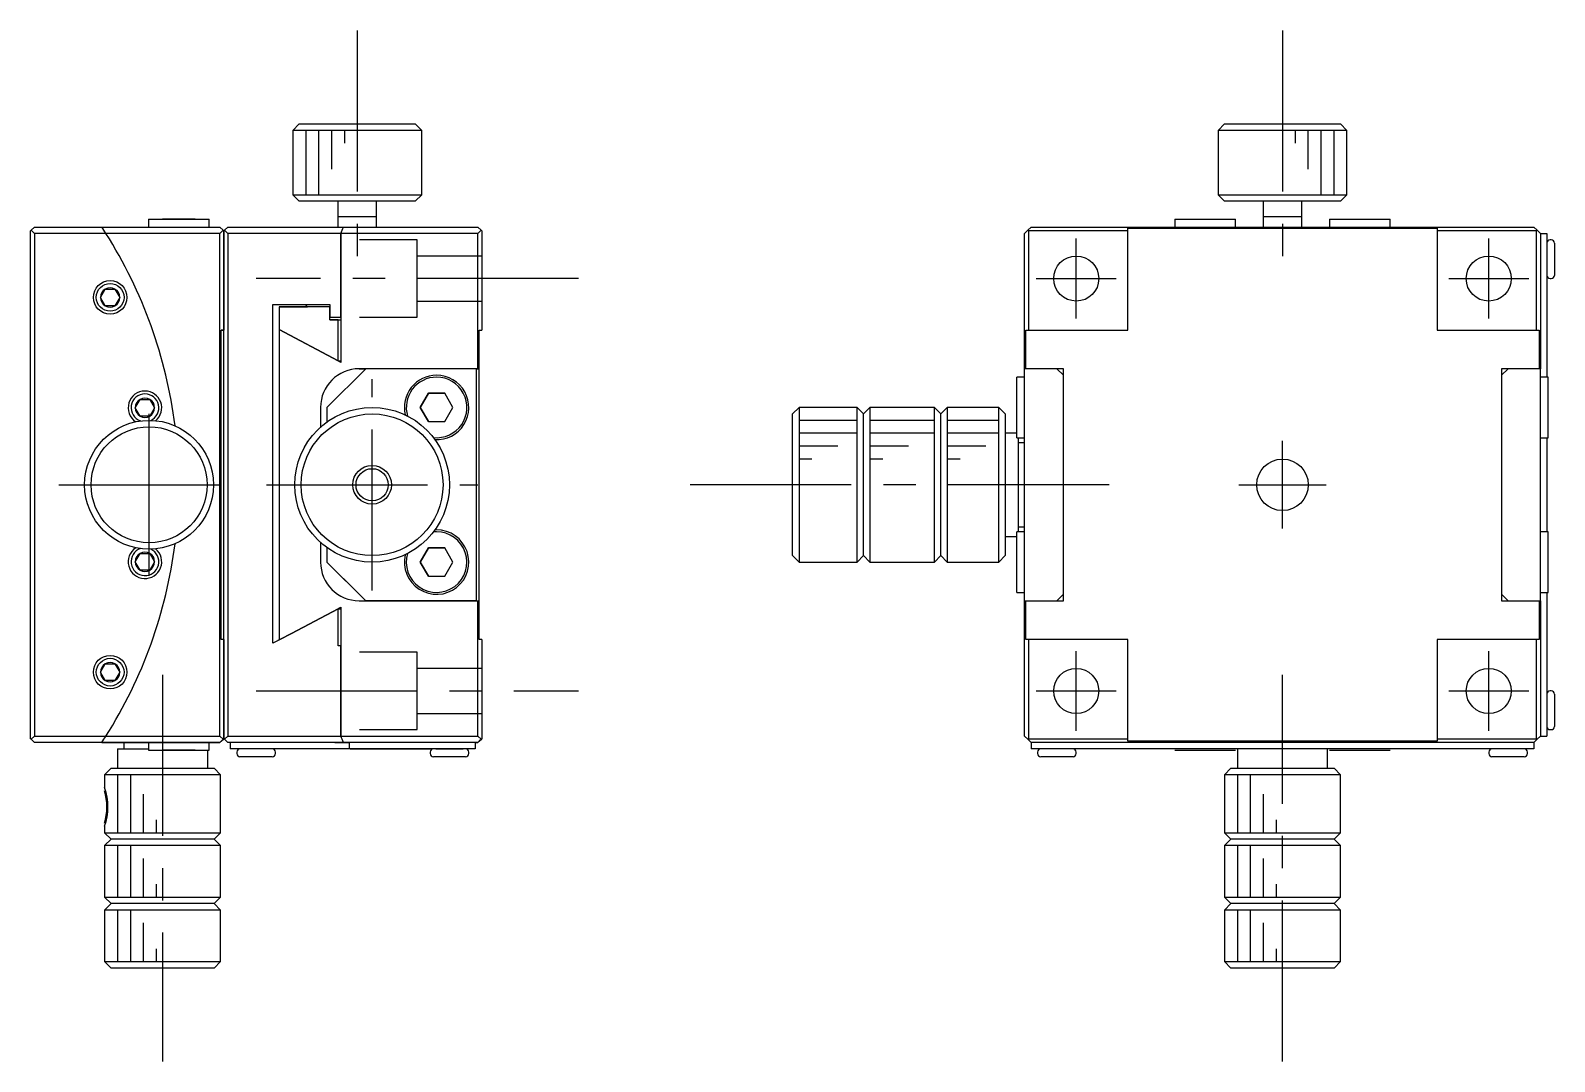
# Model space of a CAD drawing. Extents: x 99 to 357, y 8 to 221.
# Drawn here: x 239.1 to 357.3, y 91.4 to 171.4 of the extents above; entities that cross this region are included whole.
import ezdxf

# ---------------------------------------------------------------- set-up
doc = ezdxf.new("R2010")
doc.units = 0
doc.header["$LTSCALE"] = 10
doc.linetypes.add('CENTER', pattern=[2, 1.25, -0.25, 0.25, -0.25])
doc.linetypes.add('DASHED', pattern=[3.5, 2, -1.5])
doc.layers.get('0').update_dxf_attribs({"linetype": 'CONTINUOUS'})
doc.layers.add('CENTER', color=1, linetype='CENTER')

msp = doc.modelspace()

# ---------------------------------------------------------------- linework, layer by layer
at = {"color": 7, "linetype": 'CONTINUOUS'}
for p, q in [((259.974782, 164.193458), (259.474782, 163.693458)), ((269.474782, 163.693458), (259.474782, 163.693458)), ((259.474782, 163.693458), (259.474782, 158.693458)), ((259.974782, 164.193458), (268.974782, 164.193458)), ((269.474782, 163.693458), (268.974782, 164.193458)), ((269.474782, 158.693458), (269.474782, 163.693458)), ((331.74156, 164.193458), (331.24156, 163.693458)), ((336.24156, 163.693458), (331.24156, 163.693458)), ((331.24156, 163.693458), (331.24156, 158.693458)), ((331.74156, 164.193458), (336.24156, 164.193458)), ((336.24156, 164.193458), (340.74156, 164.193458)), ((341.24156, 163.693458), (336.24156, 163.693458)), ((341.24156, 163.693458), (340.74156, 164.193458)), ((341.24156, 158.693458), (341.24156, 163.693458)), ((259.474782, 158.693458), (269.474782, 158.693458)), ((259.474782, 158.693458), (259.974782, 158.193458)), ((268.974782, 158.193458), (269.474782, 158.693458)), ((331.24156, 158.693458), (341.24156, 158.693458)), ((331.24156, 158.693458), (331.74156, 158.193458)), ((340.74156, 158.193458), (341.24156, 158.693458)), ((268.974782, 158.193458), (259.974782, 158.193458)), ((262.974782, 158.193458), (262.974782, 156.988458)), ((265.974782, 156.993458), (265.974782, 158.193458)), ((340.74156, 158.193458), (331.74156, 158.193458)), ((334.74156, 158.193458), (334.74156, 156.993458)), ((337.74156, 156.993458), (337.74156, 158.193458)), ((239.174782, 155.943458), (239.424782, 156.193458)), ((239.424782, 156.193458), (244.657551, 156.193458)), ((244.657551, 156.193458), (253.824782, 156.193458)), ((248.274782, 156.793458), (250.624782, 156.793458)), ((248.274782, 156.793458), (252.974782, 156.793458)), ((248.274782, 156.793458), (248.274782, 156.193458)), ((249.989697, 156.793458), (249.354611, 156.793458)), ((249.354611, 156.793458), (249.989697, 156.793458)), ((249.989697, 156.793458), (251.259867, 156.793458)), ((251.259867, 156.793458), (249.989697, 156.793458)), ((250.624782, 156.793458), (252.974782, 156.793458)), ((251.259867, 156.793458), (251.894953, 156.793458)), ((251.894953, 156.793458), (251.259867, 156.793458)), ((252.974782, 156.193458), (252.974782, 156.793458)), ((253.824782, 156.193458), (254.074782, 155.943458)), ((254.174782, 155.943458), (254.424782, 156.193458)), ((254.424782, 156.193458), (263.407132, 156.193458)), ((265.974787, 156.993458), (262.974777, 156.993458)), ((262.974782, 156.998458), (262.974782, 156.193478)), ((263.407132, 156.193458), (273.824782, 156.193458)), ((265.974782, 156.993458), (265.974782, 156.998458)), ((265.974782, 156.988458), (265.974782, 156.993458)), ((265.974782, 156.193478), (265.974782, 156.993458)), ((273.824782, 156.193458), (274.074782, 155.943458)), ((316.74156, 156.193458), (316.49156, 155.943458)), ((316.74156, 156.193458), (337.74156, 156.193458)), ((324.24156, 156.093458), (348.24156, 156.093458)), ((324.24156, 155.893458), (324.24156, 156.093458)), ((327.89156, 156.793458), (332.59156, 156.793458)), ((327.89156, 156.793458), (327.89156, 156.193458)), ((332.59156, 156.193458), (332.59156, 156.793458)), ((337.741565, 156.993458), (334.741555, 156.993458)), ((334.74156, 156.998458), (334.74156, 156.993458)), ((334.74156, 156.993458), (334.74156, 156.193478)), ((334.74156, 156.993458), (334.74156, 156.988458)), ((337.74156, 156.993458), (337.74156, 156.998458)), ((337.74156, 156.193478), (337.74156, 156.993458)), ((337.74156, 156.988458), (337.74156, 156.993458)), ((337.74156, 156.193458), (355.74156, 156.193458)), ((339.89156, 156.793458), (344.59156, 156.793458)), ((339.89156, 156.793458), (339.89156, 156.193458)), ((344.59156, 156.193458), (344.59156, 156.793458)), ((348.24156, 156.093458), (348.24156, 155.893458)), ((355.99156, 155.943458), (355.74156, 156.193458)), ((239.124782, 155.893458), (239.174782, 155.943458)), ((239.124782, 116.493458), (239.124782, 155.893458)), ((239.424782, 155.693458), (239.174782, 155.943458)), ((244.979279, 155.693458), (239.424782, 155.693458)), ((239.424782, 155.693458), (239.424782, 116.693458)), ((253.824782, 155.693458), (244.979279, 155.693458)), ((254.074782, 155.943458), (253.824782, 155.693458)), ((253.824782, 116.693458), (253.824782, 155.693458)), ((254.124782, 155.893458), (254.074782, 155.943458)), ((254.174782, 155.943458), (254.124782, 155.893458)), ((254.124782, 155.893458), (254.124782, 148.193458)), ((254.124782, 148.193458), (254.124782, 155.893458)), ((254.424782, 155.693458), (254.174782, 155.943458)), ((263.206347, 155.693458), (254.424782, 155.693458)), ((254.424782, 155.693458), (254.424782, 116.693458)), ((263.206347, 155.693458), (263.206347, 149.193458)), ((273.824782, 155.693458), (263.206347, 155.693458)), ((263.206347, 149.193458), (263.206347, 155.693458)), ((274.074782, 155.943458), (273.824782, 155.693458)), ((273.824782, 145.193458), (273.824782, 155.693458)), ((274.124782, 155.893458), (274.074782, 155.943458)), ((274.124782, 155.893458), (274.124782, 148.193458)), ((316.49156, 155.943458), (316.24156, 155.693458)), ((316.24156, 145.193458), (316.24156, 155.693458)), ((316.54156, 155.893458), (316.49156, 155.943458)), ((316.54156, 155.893458), (316.54156, 148.193458)), ((324.24156, 155.893458), (316.54156, 155.893458)), ((324.24156, 148.193458), (324.24156, 155.893458)), ((355.94156, 155.893458), (348.24156, 155.893458)), ((348.24156, 155.893458), (348.24156, 148.193458)), ((355.94156, 155.893458), (355.99156, 155.943458)), ((355.94156, 148.193458), (355.94156, 155.893458)), ((356.24156, 155.693458), (355.99156, 155.943458)), ((356.24156, 155.693458), (356.74156, 155.693458)), ((356.24156, 155.693458), (356.74156, 155.693458)), ((356.24156, 155.693458), (356.24156, 145.193458)), ((356.74156, 155.693458), (356.74156, 154.193458)), ((357.09156, 155.193458), (356.99156, 155.193458)), ((357.34156, 154.943458), (357.34156, 152.443458)), ((356.74156, 154.193458), (356.74156, 144.543458)), ((244.554783, 150.734421), (244.929226, 151.382977)), ((244.930616, 151.383458), (245.679912, 151.383458)), ((245.680616, 151.382495), (246.055059, 150.73394)), ((356.99156, 152.193458), (357.09156, 152.193458)), ((244.928948, 150.084421), (244.554505, 150.732977)), ((246.054781, 150.732495), (245.680338, 150.08394)), ((257.924582, 123.893309), (257.924582, 150.193458)), ((257.924582, 150.193458), (262.341377, 150.193458)), ((260.418982, 150.193458), (260.614782, 149.997658)), ((262.341377, 150.193458), (262.341377, 149.993799)), ((245.678948, 150.083458), (244.93006, 150.083458)), ((258.4188, 149.993799), (258.4188, 148.233799)), ((262.341377, 149.993799), (258.4188, 149.993799)), ((258.4188, 149.993799), (260.618641, 149.993799)), ((260.614782, 149.997658), (260.618641, 149.993799)), ((260.618641, 149.993799), (260.614782, 149.993799)), ((262.341377, 149.993799), (260.614782, 149.993799)), ((262.341377, 149.193458), (262.341377, 149.993799)), ((262.341377, 149.993799), (262.341377, 149.193458)), ((262.341377, 148.993799), (262.341377, 149.193458)), ((262.341377, 149.193458), (263.206347, 149.193458)), ((262.990312, 148.993799), (262.341377, 148.993799)), ((262.341377, 148.993799), (263.206347, 148.993799)), ((262.990312, 145.808928), (262.990312, 148.993799)), ((262.990312, 148.993799), (263.206347, 148.993799)), ((262.990312, 148.993799), (263.206347, 148.993799)), ((263.206347, 149.193458), (263.206347, 145.693458)), ((253.924782, 148.193458), (254.124782, 148.193458)), ((253.924782, 124.193458), (253.924782, 148.193458)), ((254.124782, 148.193458), (253.924782, 148.193458)), ((254.124782, 124.193458), (254.124782, 148.193458)), ((258.4188, 148.233799), (262.990312, 145.808928)), ((258.4188, 148.233799), (258.4188, 124.153117)), ((262.995346, 145.806238), (258.4188, 148.233799)), ((273.924782, 148.193458), (274.124782, 148.193458)), ((273.924782, 145.193458), (273.924782, 148.193458)), ((273.924782, 148.193458), (274.124782, 148.193458)), ((316.34156, 148.193458), (316.54156, 148.193458)), ((316.34156, 145.193458), (316.34156, 148.193458)), ((316.54156, 148.193458), (324.24156, 148.193458)), ((348.24156, 148.193458), (355.94156, 148.193458)), ((355.94156, 148.193458), (356.14156, 148.193458)), ((356.14156, 148.193458), (356.14156, 145.193458)), ((262.990312, 145.808928), (263.206347, 145.808928)), ((263.078508, 145.761796), (262.995346, 145.806238)), ((263.206347, 145.693458), (263.078508, 145.761796)), ((265.124782, 145.193458), (262.124782, 142.193458)), ((265.124782, 145.193458), (264.624782, 145.193458)), ((264.624782, 145.193458), (265.124782, 145.193458)), ((273.724782, 145.193458), (265.124782, 145.193458)), ((273.724782, 145.193458), (265.124782, 145.193458)), ((273.724782, 127.193458), (273.724782, 145.193458)), ((273.824782, 145.193458), (273.724782, 145.193458)), ((273.724782, 145.193458), (273.924782, 145.193458)), ((273.924782, 145.193458), (273.824782, 145.193458)), ((273.924782, 127.193458), (273.924782, 145.193458)), ((315.64156, 139.843458), (315.64156, 144.543458)), ((316.24156, 144.543458), (315.64156, 144.543458)), ((316.24156, 137.693458), (316.24156, 145.193458)), ((316.34156, 145.193458), (316.24156, 145.193458)), ((319.24156, 145.193458), (316.34156, 145.193458)), ((319.24156, 144.693458), (318.74156, 145.193458)), ((319.24156, 143.493458), (319.24156, 145.193458)), ((353.24156, 144.693458), (353.74156, 145.193458)), ((356.14156, 145.193458), (353.24156, 145.193458)), ((353.24156, 145.193458), (353.24156, 128.893458)), ((356.24156, 145.193458), (356.14156, 145.193458)), ((356.24156, 127.193458), (356.24156, 145.193458)), ((356.84156, 144.543458), (356.24156, 144.543458)), ((356.84156, 139.843458), (356.84156, 144.543458)), ((269.989697, 143.293458), (269.354611, 142.193458)), ((269.354611, 142.193458), (269.989697, 143.293458)), ((271.259867, 143.293458), (269.989697, 143.293458)), ((269.989697, 143.293458), (271.259867, 143.293458)), ((271.894953, 142.193458), (271.259867, 143.293458)), ((319.24156, 127.193458), (319.24156, 143.493458)), ((247.628948, 141.519421), (247.254505, 142.167977)), ((247.254783, 142.169421), (247.629226, 142.817977)), ((247.630616, 142.818458), (248.379912, 142.818458)), ((248.754781, 142.167495), (248.380338, 141.51894)), ((248.380616, 142.817495), (248.755059, 142.16894)), ((261.624782, 142.193458), (261.624782, 140.665594)), ((262.124782, 142.193458), (262.124782, 141.066855)), ((269.354611, 142.193458), (269.989697, 141.093458)), ((269.989697, 141.093458), (269.354611, 142.193458)), ((271.259867, 141.093458), (271.894953, 142.193458)), ((298.74156, 142.193458), (298.24156, 141.693458)), ((298.74156, 142.193458), (298.74156, 136.193458)), ((303.24156, 142.193458), (298.74156, 142.193458)), ((303.24156, 136.193458), (303.24156, 142.193458)), ((303.74156, 141.693458), (303.24156, 142.193458)), ((304.24156, 142.193458), (303.74156, 141.693458)), ((304.24156, 142.193458), (304.24156, 130.193458)), ((309.24156, 142.193458), (304.24156, 142.193458)), ((309.24156, 136.193458), (309.24156, 142.193458)), ((309.74156, 141.693458), (309.24156, 142.193458)), ((310.24156, 142.193458), (309.74156, 141.693458)), ((310.24156, 142.193458), (310.24156, 130.193458)), ((314.24156, 142.193458), (310.24156, 142.193458)), ((314.24156, 130.193458), (314.24156, 142.193458)), ((314.74156, 141.693458), (314.24156, 142.193458)), ((248.378948, 141.518458), (247.63006, 141.518458)), ((269.989697, 141.093458), (271.259867, 141.093458)), ((298.24156, 136.193458), (298.24156, 141.693458)), ((303.74156, 136.193458), (303.74156, 141.693458)), ((309.74156, 136.193458), (309.74156, 141.693458)), ((314.74156, 141.693458), (314.74156, 130.693458)), ((315.64156, 140.193458), (314.74156, 140.193458)), ((315.64156, 139.843458), (316.24156, 139.843458)), ((315.74156, 139.843458), (315.74156, 132.543458)), ((356.24156, 139.843458), (356.84156, 139.843458)), ((356.74156, 139.843458), (356.74156, 136.193458)), ((316.24156, 139.443458), (315.74156, 139.443458)), ((316.24156, 127.193458), (316.24156, 137.693458)), ((298.24156, 130.693458), (298.24156, 136.193458)), ((298.74156, 136.193458), (298.74156, 130.193458)), ((303.24156, 130.193458), (303.24156, 136.193458)), ((303.74156, 130.693458), (303.74156, 136.193458)), ((309.24156, 130.193458), (309.24156, 136.193458)), ((309.74156, 130.693458), (309.74156, 136.193458)), ((356.74156, 136.193458), (356.74156, 132.543458)), ((315.64156, 127.843458), (315.64156, 132.543458)), ((316.24156, 132.543458), (315.64156, 132.543458)), ((315.74156, 132.943458), (316.24156, 132.943458)), ((356.84156, 132.543458), (356.24156, 132.543458)), ((356.84156, 127.843458), (356.84156, 132.543458)), ((261.624782, 131.721322), (261.624782, 130.193458)), ((262.124782, 131.320061), (262.124782, 130.193458)), ((269.989697, 131.293458), (269.354611, 130.193458)), ((269.354611, 130.193458), (269.989697, 131.293458)), ((271.259867, 131.293458), (269.989697, 131.293458)), ((269.989697, 131.293458), (271.259867, 131.293458)), ((271.894953, 130.193458), (271.259867, 131.293458)), ((314.74156, 132.193458), (315.64156, 132.193458)), ((247.628948, 129.569421), (247.254505, 130.217977)), ((247.254783, 130.219421), (247.629226, 130.867977)), ((247.630616, 130.868458), (248.379912, 130.868458)), ((248.754781, 130.217495), (248.380338, 129.56894)), ((248.380616, 130.867495), (248.755059, 130.21894)), ((262.124782, 130.193458), (265.124782, 127.193458)), ((264.624782, 127.693458), (262.124782, 130.193458)), ((269.354611, 130.193458), (269.989697, 129.093458)), ((269.989697, 129.093458), (269.354611, 130.193458)), ((271.259867, 129.093458), (271.894953, 130.193458)), ((298.24156, 130.693458), (298.74156, 130.193458)), ((298.74156, 130.193458), (303.24156, 130.193458)), ((303.24156, 130.193458), (303.74156, 130.693458)), ((303.74156, 130.693458), (304.24156, 130.193458)), ((304.24156, 130.193458), (309.24156, 130.193458)), ((309.24156, 130.193458), (309.74156, 130.693458)), ((309.74156, 130.693458), (310.24156, 130.193458)), ((310.24156, 130.193458), (314.24156, 130.193458)), ((314.24156, 130.193458), (314.74156, 130.693458)), ((248.378948, 129.568458), (247.63006, 129.568458)), ((269.989697, 129.093458), (271.259867, 129.093458)), ((353.24156, 128.893458), (353.24156, 127.193458)), ((264.624782, 127.693458), (265.124782, 127.193458)), ((315.64156, 127.843458), (316.24156, 127.843458)), ((318.74156, 127.193458), (319.24156, 127.693458)), ((353.74156, 127.193458), (353.24156, 127.693458)), ((356.24156, 127.843458), (356.84156, 127.843458)), ((356.74156, 127.843458), (356.74156, 118.193458)), ((259.383006, 124.661398), (262.990313, 126.577989)), ((262.990312, 126.577988), (259.383006, 124.661398)), ((262.990312, 123.693458), (262.990312, 126.577988)), ((262.990312, 126.577988), (263.206347, 126.577988)), ((262.990313, 126.577989), (263.045177, 126.607307)), ((263.045177, 126.607307), (263.206347, 126.693458)), ((263.206347, 126.693458), (263.206347, 123.693458)), ((264.624782, 127.193458), (265.124782, 127.193458)), ((273.724782, 127.193458), (265.124782, 127.193458)), ((265.124782, 127.193458), (273.724782, 127.193458)), ((273.724782, 127.193458), (273.824782, 127.193458)), ((273.824782, 127.193458), (273.924782, 127.193458)), ((273.824782, 116.693458), (273.824782, 127.193458)), ((273.924782, 124.193458), (273.924782, 127.193458)), ((316.24156, 127.193458), (316.34156, 127.193458)), ((316.24156, 116.693458), (316.24156, 127.193458)), ((316.34156, 124.193458), (316.34156, 127.193458)), ((316.34156, 127.193458), (319.24156, 127.193458)), ((353.24156, 127.193458), (356.14156, 127.193458)), ((356.14156, 127.193458), (356.14156, 124.193458)), ((356.14156, 127.193458), (356.24156, 127.193458)), ((356.24156, 127.193458), (356.24156, 116.693458)), ((254.124782, 124.193458), (253.924782, 124.193458)), ((254.124782, 124.193458), (254.124782, 116.493458)), ((254.124782, 116.493458), (254.124782, 124.193458)), ((258.462544, 124.176137), (258.330296, 124.106555)), ((258.4188, 124.153117), (259.383006, 124.661398)), ((259.383006, 124.661398), (258.462544, 124.176137)), ((274.124782, 124.193458), (273.924782, 124.193458)), ((274.124782, 124.193458), (274.124782, 116.493458)), ((316.54156, 124.193458), (316.34156, 124.193458)), ((316.54156, 124.193458), (316.54156, 116.493458)), ((324.24156, 124.193458), (316.54156, 124.193458)), ((324.24156, 116.493458), (324.24156, 124.193458)), ((348.24156, 124.193458), (348.24156, 116.493458)), ((355.94156, 124.193458), (348.24156, 124.193458)), ((355.94156, 116.493458), (355.94156, 124.193458)), ((356.14156, 124.193458), (355.94156, 124.193458)), ((258.330296, 124.106555), (257.924582, 123.893309)), ((263.206347, 123.693458), (262.990312, 123.693458)), ((263.206347, 123.693458), (263.206347, 116.693458)), ((263.206347, 116.693458), (263.206347, 123.693458)), ((244.554783, 121.654421), (244.929226, 122.302977)), ((244.930616, 122.303458), (245.679912, 122.303458)), ((245.680616, 122.302495), (246.055059, 121.65394)), ((244.928948, 121.004421), (244.554505, 121.652977)), ((245.678948, 121.003458), (244.93006, 121.003458)), ((246.054781, 121.652495), (245.680338, 121.00394)), ((357.09156, 120.193458), (356.99156, 120.193458)), ((357.34156, 119.943458), (357.34156, 117.443458)), ((356.74156, 118.193458), (356.74156, 116.693458)), ((356.99156, 117.193458), (357.09156, 117.193458)), ((239.174782, 116.443458), (239.124782, 116.493458)), ((239.174782, 116.443458), (239.424782, 116.693458)), ((239.424782, 116.193458), (239.174782, 116.443458)), ((239.424782, 116.693458), (244.979279, 116.693458)), ((244.657551, 116.193458), (239.424782, 116.193458)), ((253.824782, 116.193458), (244.657551, 116.193458)), ((244.657551, 116.193458), (247.374782, 116.193458)), ((244.979279, 116.693458), (253.824782, 116.693458)), ((246.374782, 116.193458), (246.374782, 115.693458)), ((247.374782, 116.193458), (247.624782, 116.193458)), ((247.624782, 116.193458), (253.724782, 116.193458)), ((248.274782, 116.193458), (248.274782, 115.593458)), ((252.974782, 115.593458), (252.974782, 116.193458)), ((253.724782, 116.193458), (253.824782, 116.193458)), ((253.824782, 116.193458), (253.724782, 116.193458)), ((253.724782, 116.193458), (253.824782, 116.193458)), ((253.824782, 116.693458), (254.074782, 116.443458)), ((254.074782, 116.443458), (253.824782, 116.193458)), ((253.824782, 116.193458), (253.924782, 116.293458)), ((253.924782, 116.293458), (254.124782, 116.493458)), ((254.124782, 116.493458), (254.074782, 116.443458)), ((254.174782, 116.443458), (254.124782, 116.493458)), ((254.174782, 116.443458), (254.424782, 116.693458)), ((254.424782, 116.193458), (254.174782, 116.443458)), ((254.424782, 116.693458), (263.206347, 116.693458)), ((256.124782, 116.193458), (254.424782, 116.193458)), ((254.624782, 116.193458), (254.624782, 115.693458)), ((262.722621, 116.193458), (256.124782, 116.193458)), ((262.722621, 116.193458), (256.124782, 116.193458)), ((262.722621, 116.193458), (263.407132, 116.193458)), ((263.407132, 116.193458), (262.722621, 116.193458)), ((263.206347, 116.693458), (273.824782, 116.693458)), ((264.856922, 116.193458), (263.407132, 116.193458)), ((263.407132, 116.193458), (263.856922, 116.193458)), ((263.856922, 116.193458), (263.856922, 115.693458)), ((272.124782, 116.193458), (264.856922, 116.193458)), ((272.124782, 116.193458), (264.856922, 116.193458)), ((273.824782, 116.193458), (272.124782, 116.193458)), ((273.624782, 116.193458), (273.624782, 115.693458)), ((273.624782, 116.193458), (273.824782, 116.193458)), ((273.824782, 116.693458), (274.074782, 116.443458)), ((274.074782, 116.443458), (273.824782, 116.193458)), ((273.824782, 116.193458), (274.074782, 116.443458)), ((273.924782, 116.293458), (274.124782, 116.493458)), ((274.124782, 116.493458), (273.924782, 116.293458)), ((274.074782, 116.443458), (274.124782, 116.493458)), ((274.074782, 116.443458), (274.124782, 116.493458)), ((316.24156, 116.693458), (316.49156, 116.443458)), ((316.49156, 116.443458), (316.54156, 116.493458)), ((316.49156, 116.443458), (316.74156, 116.193458)), ((316.54156, 116.493458), (324.24156, 116.493458)), ((316.74156, 116.193458), (316.74156, 115.693458)), ((316.74156, 116.193458), (316.74156, 115.693458)), ((355.74156, 116.193458), (316.74156, 116.193458)), ((324.24156, 116.293458), (324.24156, 116.493458)), ((348.24156, 116.293458), (324.24156, 116.293458)), ((348.24156, 116.493458), (348.24156, 116.293458)), ((348.24156, 116.493458), (355.94156, 116.493458)), ((355.74156, 116.193458), (355.99156, 116.443458)), ((355.74156, 116.193458), (355.74156, 115.693458)), ((355.74156, 116.193458), (355.74156, 115.693458)), ((355.99156, 116.443458), (355.94156, 116.493458)), ((355.99156, 116.443458), (356.24156, 116.693458)), ((356.24156, 116.693458), (356.74156, 116.693458)), ((356.24156, 116.693458), (356.74156, 116.693458)), ((245.874782, 115.693458), (245.874782, 114.193458)), ((245.874782, 115.693458), (248.274782, 115.693458)), ((248.274782, 115.593458), (250.624782, 115.593458)), ((248.274782, 115.593458), (252.974782, 115.593458)), ((249.989697, 115.593458), (249.354611, 115.593458)), ((249.354611, 115.593458), (249.989697, 115.593458)), ((251.259867, 115.593458), (249.989697, 115.593458)), ((249.989697, 115.593458), (251.259867, 115.593458)), ((250.624782, 115.593458), (252.974782, 115.593458)), ((251.894953, 115.593458), (251.259867, 115.593458)), ((251.259867, 115.593458), (251.894953, 115.593458)), ((252.874782, 114.193458), (252.874782, 115.593458)), ((256.124782, 115.693458), (254.624782, 115.693458)), ((255.124782, 115.443458), (255.124782, 115.343458)), ((257.874782, 115.093458), (255.374782, 115.093458)), ((256.499782, 115.093458), (255.874782, 115.093458)), ((257.424782, 115.693458), (256.124782, 115.693458)), ((256.749782, 115.093458), (256.499782, 115.093458)), ((257.374782, 115.093458), (256.749782, 115.093458)), ((262.722621, 115.693458), (257.424782, 115.693458)), ((258.124782, 115.343458), (258.124782, 115.443458)), ((263.657195, 115.693458), (262.722621, 115.693458)), ((263.856922, 115.693458), (263.657195, 115.693458)), ((264.856922, 115.693458), (263.856922, 115.693458)), ((263.917438, 115.693458), (263.856922, 115.693458)), ((263.917438, 115.693458), (266.472264, 115.693458)), ((272.124782, 115.693458), (264.856922, 115.693458)), ((266.472264, 115.693458), (266.596036, 115.693458)), ((266.472264, 115.693458), (268.447641, 115.693458)), ((266.596036, 115.693458), (266.706861, 115.693458)), ((266.596036, 115.693458), (268.576083, 115.693458)), ((266.706861, 115.693458), (266.804713, 115.693458)), ((266.706861, 115.693458), (266.829728, 115.693458)), ((266.804713, 115.693458), (266.889566, 115.693458)), ((266.804713, 115.693458), (266.934442, 115.693458)), ((266.829728, 115.693458), (268.691091, 115.693458)), ((266.889566, 115.693458), (266.961401, 115.693458)), ((266.889566, 115.693458), (267.023101, 115.693458)), ((266.934442, 115.693458), (268.792635, 115.693458)), ((266.961401, 115.693458), (267.020199, 115.693458)), ((266.961401, 115.693458), (267.095677, 115.693458)), ((267.020199, 115.693458), (267.065945, 115.693458)), ((267.023101, 115.693458), (268.88069, 115.693458)), ((267.065945, 115.693458), (267.09863, 115.693458)), ((267.095677, 115.693458), (267.152147, 115.693458)), ((267.095677, 115.693458), (268.955235, 115.693458)), ((267.09863, 115.693458), (267.118244, 115.693458)), ((267.118244, 115.693458), (267.124782, 115.693458)), ((270.374782, 115.693458), (267.124782, 115.693458)), ((267.152147, 115.693458), (269.063725, 115.693458)), ((267.152147, 115.693458), (269.016252, 115.693458)), ((267.192496, 115.693458), (268.447641, 115.693458)), ((267.192496, 115.693458), (268.576083, 115.693458)), ((267.192496, 115.693458), (268.691091, 115.693458)), ((267.192496, 115.693458), (268.792635, 115.693458)), ((267.192496, 115.693458), (268.88069, 115.693458)), ((267.192496, 115.693458), (268.955235, 115.693458)), ((267.192496, 115.693458), (269.016252, 115.693458)), ((267.192496, 115.693458), (269.063725, 115.693458)), ((267.192496, 115.693458), (269.097643, 115.693458)), ((267.192496, 115.693458), (269.117997, 115.693458)), ((267.192496, 115.693458), (269.124782, 115.693458)), ((267.192496, 115.693458), (269.117997, 115.693458)), ((267.192496, 115.693458), (269.097643, 115.693458)), ((268.447641, 115.693458), (269.435329, 115.693458)), ((268.447641, 115.693458), (269.435329, 115.693458)), ((268.955235, 115.693458), (269.952153, 115.693458)), ((268.955235, 115.693458), (269.952153, 115.693458)), ((269.124782, 115.693458), (270.124782, 115.693458)), ((270.423017, 115.693458), (269.435329, 115.693458)), ((270.423017, 115.693458), (269.435329, 115.693458)), ((270.374782, 115.693458), (270.124782, 115.693458)), ((270.124782, 115.443458), (270.124782, 115.343458)), ((272.874782, 115.093458), (270.374782, 115.093458)), ((270.574782, 115.693458), (270.624782, 115.693458)), ((270.574782, 115.693458), (270.624782, 115.693458)), ((270.574782, 115.693458), (272.674782, 115.693458)), ((270.574782, 115.693458), (270.624782, 115.693458)), ((271.499782, 115.093458), (270.874782, 115.093458)), ((271.749782, 115.093458), (271.499782, 115.093458)), ((272.374782, 115.093458), (271.749782, 115.093458)), ((273.624782, 115.693458), (272.124782, 115.693458)), ((272.624782, 115.693458), (272.674782, 115.693458)), ((272.874782, 115.693458), (272.624782, 115.693458)), ((272.624782, 115.693458), (272.674782, 115.693458)), ((272.624782, 115.693458), (272.674782, 115.693458)), ((273.624782, 115.693458), (272.874782, 115.693458)), ((273.124782, 115.343458), (273.124782, 115.443458)), ((318.24156, 115.693458), (316.74156, 115.693458)), ((317.24156, 115.443458), (317.24156, 115.343458)), ((319.99156, 115.093458), (317.49156, 115.093458)), ((354.24156, 115.693458), (318.24156, 115.693458)), ((320.24156, 115.343458), (320.24156, 115.443458)), ((327.89156, 115.593458), (332.59156, 115.593458)), ((332.74156, 115.693458), (332.74156, 114.193458)), ((339.74156, 114.193458), (339.74156, 115.693458)), ((339.89156, 115.593458), (344.59156, 115.593458)), ((352.24156, 115.443458), (352.24156, 115.343458)), ((354.99156, 115.093458), (352.49156, 115.093458)), ((355.74156, 115.693458), (354.24156, 115.693458)), ((355.24156, 115.343458), (355.24156, 115.443458)), ((245.374782, 114.193458), (244.874782, 113.693458)), ((244.874782, 113.693458), (244.874782, 112.693453)), ((253.874782, 113.693458), (244.874782, 113.693458)), ((245.374782, 114.193458), (253.374782, 114.193458)), ((253.874782, 113.693458), (253.374782, 114.193458)), ((253.874782, 109.193458), (253.874782, 113.693458)), ((332.24156, 114.193458), (331.74156, 113.693458)), ((340.74156, 113.693458), (331.74156, 113.693458)), ((331.74156, 113.693458), (331.74156, 109.193458)), ((332.24156, 114.193458), (340.24156, 114.193458)), ((340.74156, 113.693458), (340.24156, 114.193458)), ((340.74156, 109.193458), (340.74156, 113.693458)), ((244.874782, 109.693463), (244.874782, 109.193458)), ((244.874782, 109.193458), (245.374782, 108.693458)), ((244.874782, 109.193458), (253.874782, 109.193458)), ((253.374782, 108.693458), (253.874782, 109.193458)), ((331.74156, 109.193458), (340.74156, 109.193458)), ((331.74156, 109.193458), (332.24156, 108.693458)), ((340.24156, 108.693458), (340.74156, 109.193458)), ((245.374782, 108.693458), (244.874782, 108.193458)), ((244.874782, 108.193458), (244.874782, 104.193458)), ((253.874782, 108.193458), (244.874782, 108.193458)), ((253.374782, 108.693458), (245.374782, 108.693458)), ((253.874782, 108.193458), (253.374782, 108.693458)), ((253.874782, 104.193458), (253.874782, 108.193458)), ((332.24156, 108.693458), (331.74156, 108.193458)), ((336.24156, 108.193458), (331.74156, 108.193458)), ((331.74156, 108.193458), (331.74156, 104.193458)), ((336.24156, 108.693458), (332.24156, 108.693458)), ((340.24156, 108.693458), (336.24156, 108.693458)), ((340.74156, 108.193458), (336.24156, 108.193458)), ((340.74156, 108.193458), (340.24156, 108.693458)), ((340.74156, 104.193458), (340.74156, 108.193458)), ((244.874782, 104.193458), (245.374782, 103.693458)), ((244.874782, 104.193458), (253.874782, 104.193458)), ((253.374782, 103.693458), (253.874782, 104.193458)), ((331.74156, 104.193458), (340.74156, 104.193458)), ((331.74156, 104.193458), (332.24156, 103.693458)), ((340.24156, 103.693458), (340.74156, 104.193458)), ((245.374782, 103.693458), (244.874782, 103.193458)), ((244.874782, 103.193458), (244.874782, 99.193458)), ((253.874782, 103.193458), (244.874782, 103.193458)), ((253.374782, 103.693458), (245.374782, 103.693458)), ((253.874782, 103.193458), (253.374782, 103.693458)), ((253.874782, 99.193458), (253.874782, 103.193458)), ((332.24156, 103.693458), (331.74156, 103.193458)), ((336.24156, 103.193458), (331.74156, 103.193458)), ((331.74156, 103.193458), (331.74156, 99.193458)), ((336.24156, 103.693458), (332.24156, 103.693458)), ((340.24156, 103.693458), (336.24156, 103.693458)), ((340.74156, 103.193458), (336.24156, 103.193458)), ((340.74156, 103.193458), (340.24156, 103.693458)), ((340.74156, 99.193458), (340.74156, 103.193458)), ((244.874782, 99.193458), (245.374782, 98.693458)), ((244.874782, 99.193458), (253.874782, 99.193458)), ((247.874787, 98.693458), (245.374782, 98.693458)), ((253.374782, 98.693458), (245.374782, 98.693458)), ((253.374782, 98.693458), (250.874777, 98.693458)), ((253.374782, 98.693458), (253.874782, 99.193458)), ((331.74156, 99.193458), (336.24156, 99.193458)), ((331.74156, 99.193458), (332.24156, 98.693458)), ((336.24156, 98.693458), (332.24156, 98.693458)), ((336.24156, 99.193458), (340.74156, 99.193458)), ((340.24156, 98.693458), (336.24156, 98.693458)), ((340.24156, 98.693458), (340.74156, 99.193458))]:
    msp.add_line(p, q, dxfattribs=at)
at = {"color": 3, "linetype": 'CONTINUOUS'}
for p, q in [((260.474782, 163.693458), (260.474782, 158.693458)), ((261.474782, 163.693458), (261.474782, 158.693458)), ((262.474782, 163.693458), (262.474782, 160.693458)), ((263.474782, 163.693458), (263.474782, 162.693458)), ((337.24156, 162.693458), (337.24156, 163.693458)), ((338.24156, 160.693458), (338.24156, 163.693458)), ((339.24156, 158.693458), (339.24156, 163.693458)), ((340.24156, 158.693458), (340.24156, 163.693458)), ((303.24156, 141.193458), (298.74156, 141.193458)), ((309.24156, 141.193458), (304.24156, 141.193458)), ((314.24156, 141.193458), (310.24156, 141.193458)), ((303.24156, 140.193458), (298.74156, 140.193458)), ((309.24156, 140.193458), (304.24156, 140.193458)), ((314.24156, 140.193458), (310.24156, 140.193458)), ((301.74156, 139.193458), (298.74156, 139.193458)), ((307.24156, 139.193458), (304.24156, 139.193458)), ((313.24156, 139.193458), (310.24156, 139.193458)), ((299.74156, 138.193458), (298.74156, 138.193458)), ((305.24156, 138.193458), (304.24156, 138.193458)), ((311.24156, 138.193458), (310.24156, 138.193458)), ((245.874782, 113.693458), (245.874782, 109.193458)), ((246.874782, 113.693458), (246.874782, 109.193458)), ((332.74156, 113.693458), (332.74156, 109.193458)), ((333.74156, 113.693458), (333.74156, 109.193458)), ((247.874782, 112.193458), (247.874782, 109.193458)), ((334.74156, 112.193458), (334.74156, 109.193458)), ((248.874782, 110.193458), (248.874782, 109.193458)), ((335.74156, 110.193458), (335.74156, 109.193458)), ((245.874782, 108.193458), (245.874782, 104.193458)), ((246.874782, 108.193458), (246.874782, 104.193458)), ((332.74156, 108.193458), (332.74156, 104.193458)), ((333.74156, 108.193458), (333.74156, 104.193458)), ((247.874782, 107.193458), (247.874782, 104.193458)), ((334.74156, 107.193458), (334.74156, 104.193458)), ((248.874782, 105.193458), (248.874782, 104.193458)), ((335.74156, 105.193458), (335.74156, 104.193458)), ((245.874782, 103.193458), (245.874782, 99.193458)), ((246.874782, 103.193458), (246.874782, 99.193458)), ((332.74156, 103.193458), (332.74156, 99.193458)), ((333.74156, 103.193458), (333.74156, 99.193458)), ((247.874782, 102.193458), (247.874782, 99.193458)), ((334.74156, 102.193458), (334.74156, 99.193458)), ((248.874782, 100.193458), (248.874782, 99.193458)), ((335.74156, 100.193458), (335.74156, 99.193458))]:
    msp.add_line(p, q, dxfattribs=at)
at = {"color": 3, "linetype": 'DASHED'}
for p, q in [((269.124782, 155.193458), (264.651964, 155.193458)), ((269.124782, 152.193458), (269.124782, 155.193458)), ((274.124782, 153.943458), (269.124782, 153.943458)), ((269.124782, 149.193458), (269.124782, 152.193458)), ((269.124782, 150.443458), (274.124782, 150.443458)), ((264.652002, 149.193458), (269.124782, 149.193458)), ((269.124782, 123.193458), (264.651964, 123.193458)), ((269.124782, 120.193458), (269.124782, 123.193458)), ((274.124782, 121.943458), (269.124782, 121.943458)), ((269.124782, 117.193458), (269.124782, 120.193458)), ((269.124782, 118.443458), (274.124782, 118.443458)), ((264.651954, 117.193458), (269.124782, 117.193458))]:
    msp.add_line(p, q, dxfattribs=at)
at = {"color": 7, "linetype": 'CONTINUOUS'}
for centre, radius in [((320.24156, 152.193458), 1.75), ((352.24156, 152.193458), 1.75), ((245.304782, 150.733458), 1.075), ((265.624782, 136.193458), 6), ((248.324782, 136.193458), 5), ((248.324782, 136.193458), 4.5), ((265.624782, 136.193458), 5.5), ((265.624782, 136.193458), 1.25), ((336.24156, 136.193458), 2), ((245.304782, 121.653458), 1.075), ((320.24156, 120.193458), 1.75), ((352.24156, 120.193458), 1.75)]:
    msp.add_circle(centre, radius, dxfattribs=at)
at = {"color": 3, "linetype": 'CONTINUOUS'}
for centre, radius in [((245.304782, 150.733458), 1.3), ((265.624782, 136.193458), 1.5), ((245.304782, 121.653458), 1.3)]:
    msp.add_circle(centre, radius, dxfattribs=at)
at = {"color": 7, "linetype": 'CONTINUOUS'}
for centre, radius, start, end in [((214.124782, 136.193458), 36.5, 32.29283, 33.226159), ((214.124782, 136.193458), 36.5, 32.29283, 33.226159), ((214.124782, 175.693458), 53, 337.829843, 338.412326), ((214.124782, 175.693458), 53, 337.829843, 338.412326), ((214.124782, 136.193458), 36.5, 7.204313, 32.29283), ((214.124782, 136.193458), 36.5, 7.204313, 32.29283), ((356.99156, 154.943458), 0.25, 90, 180), ((357.09156, 154.943458), 0.25, 0, 90), ((245.304782, 150.733458), 0.75, 120.036769, 179.926435), ((245.304782, 150.733458), 0.75, 59.996993, 119.926435), ((245.304782, 150.733458), 0.75, 0.036769, 59.926435), ((356.99156, 152.443458), 0.25, 180, 270), ((357.09156, 152.443458), 0.25, 270, 0), ((245.304782, 150.733458), 0.75, 180.036769, 239.926435), ((245.304782, 150.733458), 0.75, 300.036769, 359.926435), ((245.304782, 150.733458), 0.75, 240.036769, 299.926435), ((264.624782, 142.193458), 3, 90, 180), ((270.624782, 142.193458), 2.5, 90, 193.346548), ((270.624782, 142.193458), 2.35, 90, 196.44659), ((270.624782, 142.193458), 2.35, 263.942268, 90), ((270.624782, 142.193458), 2.5, 267.04231, 90), ((248.004782, 142.168458), 1.075, 90, 251.434094), ((248.004782, 142.168458), 1.075, 294.69717, 90), ((248.004782, 142.168458), 0.75, 180.036769, 239.926435), ((248.004782, 142.168458), 0.75, 120.036769, 179.926435), ((248.004782, 142.168458), 0.75, 59.996993, 119.926435), ((248.004782, 142.168458), 0.75, 300.036769, 359.926435), ((248.004782, 142.168458), 0.75, 0.036769, 59.926435), ((248.004782, 142.168458), 0.75, 240.036769, 299.926435), ((270.624782, 130.193458), 2.5, 166.653452, 90), ((270.624782, 130.193458), 2.35, 163.55341, 90), ((270.624782, 130.193458), 2.35, 90, 96.057732), ((270.624782, 130.193458), 2.5, 90, 92.95769), ((214.124782, 136.193458), 36.5, 327.70717, 352.795687), ((214.124782, 136.193458), 36.5, 327.70717, 352.795687), ((248.004782, 130.218458), 1.075, 108.565906, 65.30283), ((248.004782, 130.218458), 0.75, 180.036769, 239.926435), ((248.004782, 130.218458), 0.75, 120.036769, 179.926435), ((248.004782, 130.218458), 0.75, 59.996993, 119.926435), ((248.004782, 130.218458), 0.75, 300.036769, 359.926435), ((248.004782, 130.218458), 0.75, 0.036769, 59.926435), ((264.624782, 130.193458), 3, 180, 270), ((248.004782, 130.218458), 0.75, 240.036769, 299.926435), ((245.304782, 121.653458), 0.75, 120.036769, 179.926435), ((245.304782, 121.653458), 0.75, 59.996993, 119.926435), ((245.304782, 121.653458), 0.75, 0.036769, 59.926435), ((245.304782, 121.653458), 0.75, 180.036769, 239.926435), ((245.304782, 121.653458), 0.75, 240.036769, 299.926435), ((245.304782, 121.653458), 0.75, 300.036769, 359.926435), ((356.99156, 119.943458), 0.25, 90, 180), ((357.09156, 119.943458), 0.25, 0, 90), ((356.99156, 117.443458), 0.25, 180, 270), ((357.09156, 117.443458), 0.25, 270, 0), ((214.124782, 136.193458), 36.5, 326.773841, 327.70717), ((214.124782, 136.193458), 36.5, 326.773841, 327.70717), ((214.124782, 96.693458), 53, 21.587674, 22.170157), ((214.124782, 96.693458), 53, 21.587674, 22.170157), ((255.374782, 115.443458), 0.25, 90, 180), ((255.374782, 115.343458), 0.25, 180, 270), ((257.874782, 115.443458), 0.25, 0, 90), ((257.874782, 115.343458), 0.25, 270, 0), ((270.374782, 115.443458), 0.25, 90, 180), ((270.374782, 115.343458), 0.25, 180, 270), ((272.874782, 115.443458), 0.25, 0, 90), ((272.874782, 115.343458), 0.25, 270, 0), ((317.49156, 115.443458), 0.25, 90, 180), ((317.49156, 115.343458), 0.25, 180, 270), ((319.99156, 115.443458), 0.25, 0, 90), ((319.99156, 115.343458), 0.25, 270, 0), ((352.49156, 115.443458), 0.25, 90, 180), ((352.49156, 115.343458), 0.25, 180, 270), ((354.99156, 115.443458), 0.25, 0, 90), ((354.99156, 115.343458), 0.25, 270, 0), ((240.551697, 111.193458), 4.500174, 343.873021, 16.126979)]:
    msp.add_arc(centre, radius, start, end, dxfattribs=at)
at = {"color": 3, "linetype": 'CONTINUOUS'}
for centre, radius, start, end in [((248.004782, 142.168458), 1.3, 90, 236.486527), ((248.004782, 142.168458), 1.3, 309.644736, 90), ((248.004782, 130.218458), 1.3, 123.513473, 50.355264), ((240.631139, 111.193458), 4.500943, 340.533091, 19.466909)]:
    msp.add_arc(centre, radius, start, end, dxfattribs=at)
at = {"layer": 'CENTER', "color": 1, "linetype": 'CENTER'}
for p, q in [((264.474782, 171.443458), (264.474782, 151.443458)), ((336.24156, 171.443458), (336.24156, 151.443458)), ((320.24156, 149.093458), (320.24156, 155.293458)), ((352.24156, 149.093458), (352.24156, 155.293458)), ((281.624782, 152.193458), (256.624782, 152.193458)), ((317.14156, 152.193458), (323.34156, 152.193458)), ((349.14156, 152.193458), (355.34156, 152.193458)), ((265.624782, 127.993458), (265.624782, 144.393458)), ((248.324782, 129.193458), (248.324782, 143.193458)), ((336.24156, 132.793458), (336.24156, 139.593458)), ((241.324782, 136.193458), (255.324782, 136.193458)), ((257.424782, 136.193458), (273.824782, 136.193458)), ((322.79156, 136.193458), (287.79156, 136.193458)), ((332.84156, 136.193458), (339.64156, 136.193458)), ((320.24156, 117.093458), (320.24156, 123.293458)), ((352.24156, 117.093458), (352.24156, 123.293458)), ((249.374782, 121.443458), (249.374782, 91.443458)), ((336.24156, 91.443458), (336.24156, 121.443458)), ((256.624782, 120.193458), (281.624782, 120.193458)), ((317.14156, 120.193458), (323.34156, 120.193458)), ((349.14156, 120.193458), (355.34156, 120.193458))]:
    msp.add_line(p, q, dxfattribs=at)

doc.saveas('drawing.dxf')
